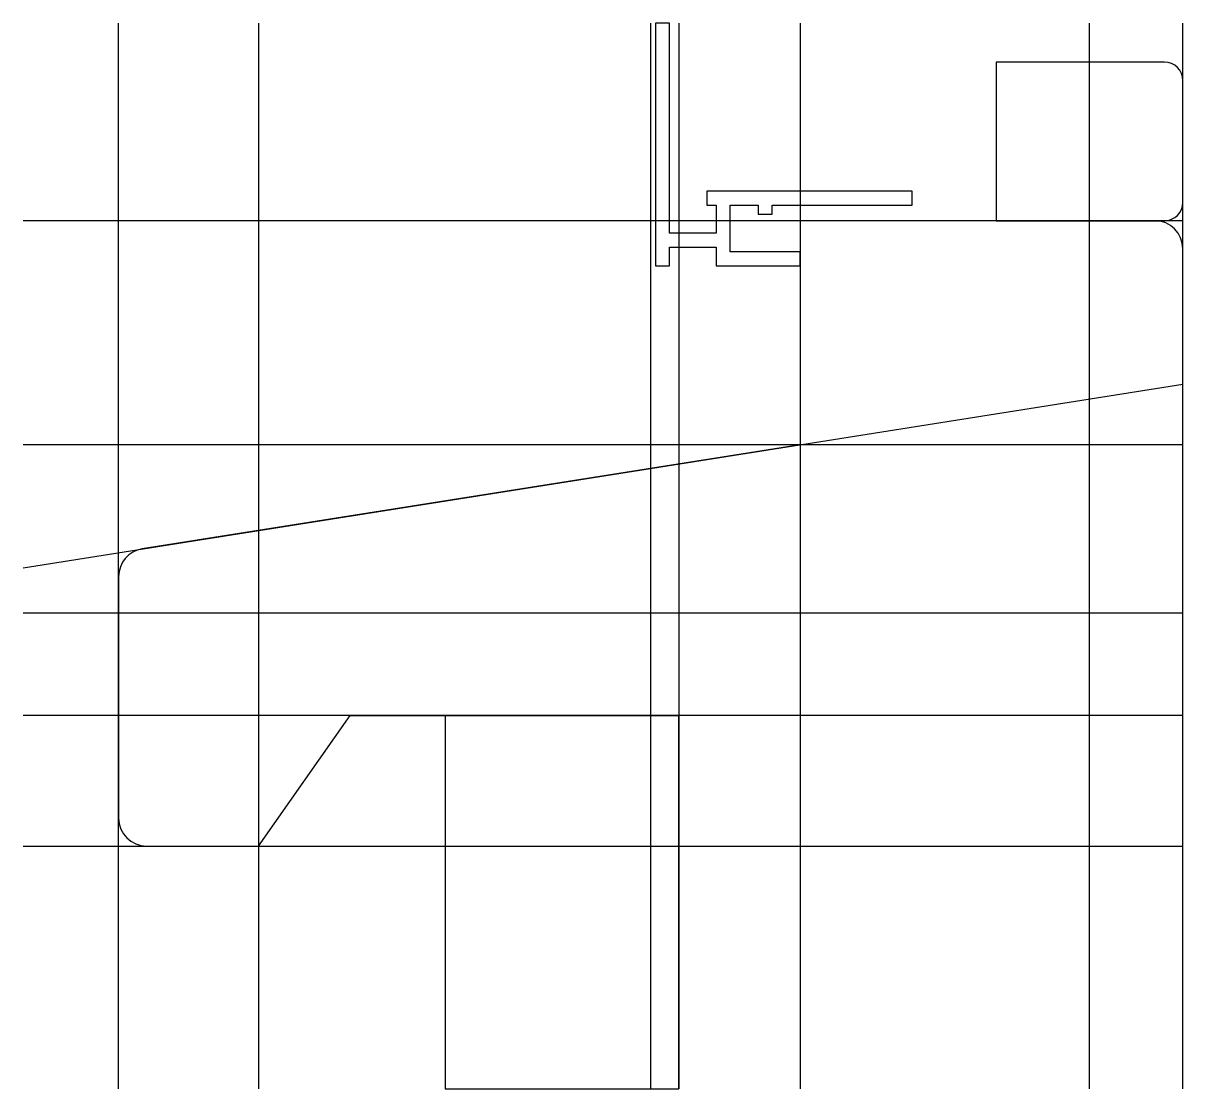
# Model space of a CAD drawing. Extents: x -10 to 114, y -26 to 88.
import ezdxf

# ---------------------------------------------------------------- set-up
doc = ezdxf.new("R2010")
doc.units = 0
doc.layers.get('0').update_dxf_attribs({"linetype": 'CONTINUOUS'})

msp = doc.modelspace()

# ---------------------------------------------------------------- linework, layer by layer
at = {"linetype": 'CONTINUOUS'}
for p, q in [((0, -26), (0, 88.16)), ((15, 88.16), (15, -26)), ((57, -26), (57, 88.16)), ((59, 88.16), (57.5, 88.16)), ((57.5, 88.16), (57.5, 62.16)), ((59, 65.66), (59, 88.16)), ((60, 88.16), (60, -26)), ((73, 88.16), (73, -26)), ((104, -26), (104, 88.16)), ((114, -26), (114, 88.16)), ((112.04, 83.98), (94, 83.98)), ((94, 83.98), (94, 67)), ((114, 68.96), (114, 82.02)), ((85, 70.16), (63, 70.16)), ((63, 70.16), (63, 68.66)), ((85, 68.66), (85, 70.16)), ((63, 68.66), (64, 68.66)), ((64, 68.66), (64, 65.66)), ((65.5, 63.66), (65.5, 68.66)), ((65.5, 68.66), (68.5, 68.66)), ((68.5, 68.66), (68.5, 67.71)), ((70, 67.71), (70, 68.66)), ((70, 68.66), (85, 68.66)), ((68.5, 67.71), (70, 67.71)), ((114, 67), (-10.22, 67)), ((111, 67), (73, 67)), ((73, 67), (73, 43)), ((94, 67), (112.04, 67)), ((64, 65.66), (59, 65.66)), ((59, 62.16), (59, 64.16)), ((59, 64.16), (64, 64.16)), ((64, 64.16), (64, 62.16)), ((73, 63.66), (65.5, 63.66)), ((73, 62.16), (73, 63.66)), ((114, 25), (114, 64)), ((57.5, 62.16), (59, 62.16)), ((64, 62.16), (73, 62.16)), ((-10.22, 29.82), (114, 49.49)), ((114, 43), (-10.22, 43)), ((73, 43), (2.53, 31.84)), ((0, 28.88), (0, 3)), ((-10.22, 25), (114, 25)), ((104, 0), (104, 25)), ((104, 25), (114, 25)), ((114, 14), (-10.22, 14)), ((15, 0), (24.8, 14)), ((24.8, 14), (60, 14)), ((60, 14), (35, 14)), ((35, 14), (35, -26)), ((60, 14), (60, 0)), ((60, -26), (60, 14)), ((-10.22, 0), (114, 0)), ((3, 0), (15, 0)), ((60, 0), (104, 0)), ((35, -26), (60, -26))]:
    msp.add_line(p, q, dxfattribs=at)
for centre, radius, start, end in [((112.04, 82.02), 1.96, 360, 90), ((112.04, 68.96), 1.96, 270, 0), ((111, 64), 3, 0, 90), ((3, 28.88), 3, 99.0134, 179.9436), ((3, 3), 3, 180, 270)]:
    msp.add_arc(centre, radius, start, end, dxfattribs=at)

doc.saveas('drawing.dxf')
